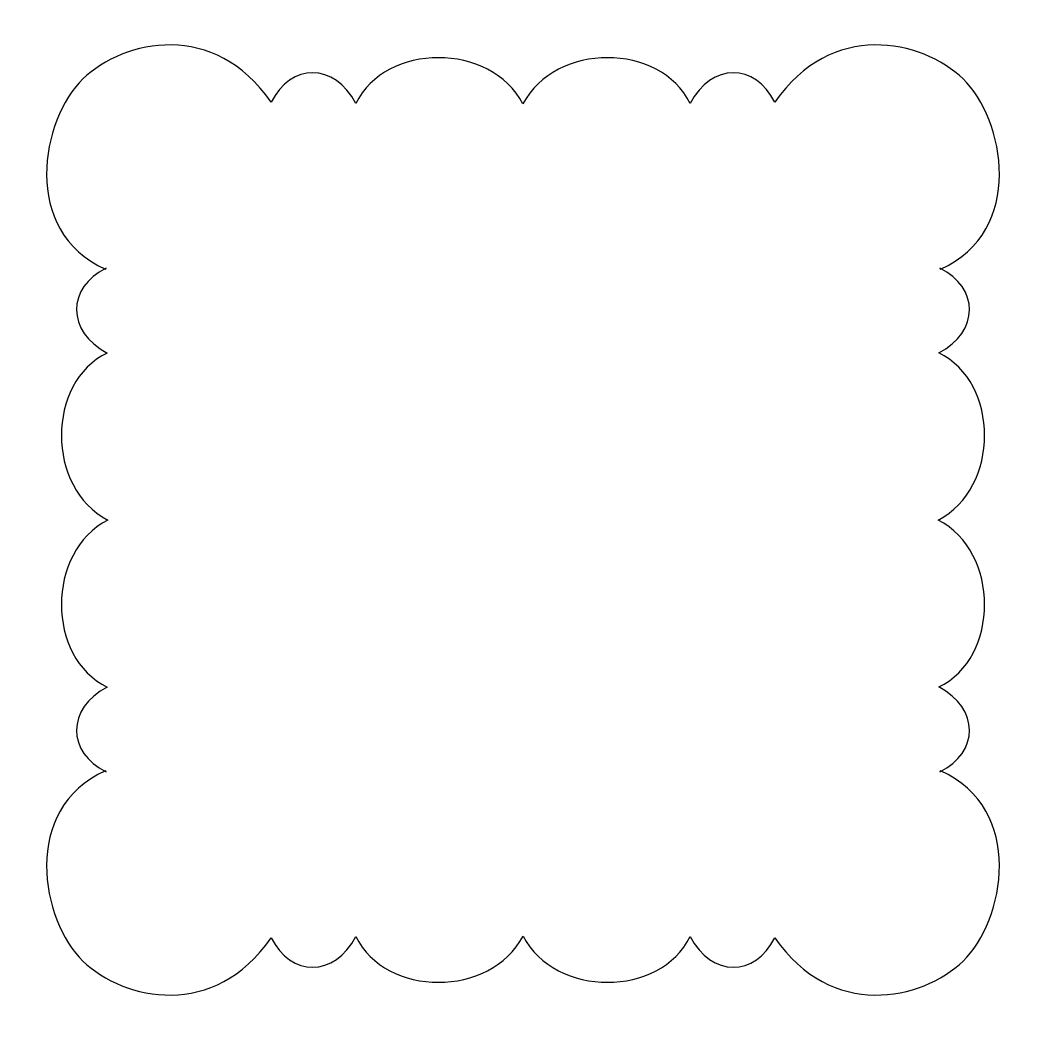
# Model space of a CAD drawing. Header units: centimetres. Extents: x -11.4 to 11.4, y -11.4 to 11.4.
import ezdxf

# ---------------------------------------------------------------- set-up
doc = ezdxf.new("R2010")
doc.units = ezdxf.units.CM
doc.header["$MEASUREMENT"] = 0
doc.layers.add('Camada 1', color=7, linetype='Continuous')

msp = doc.modelspace()

# ---------------------------------------------------------------- linework, layer by layer
at = {"layer": 'Camada 1'}
msp.add_open_spline([(9.43478, 0), (10.83638, -0.7244), (10.83638, -3.13386), (9.44378, -3.79473), (9.44378, -3.79473), (10.37943, -4.28416), (10.36506, -5.27743), (9.47257, -5.72367), (9.47257, -5.72367), (9.47257, -5.72367), (9.48249, -5.69787), (9.48249, -5.69787), (9.48249, -5.69787), (11.42527, -6.57094), (10.94556, -9.11227), (9.9984, -10.0236), (9.9984, -10.0236), (9.06471, -10.92197), (6.99363, -11.35893), (5.72371, -9.4907), (5.72371, -9.4907), (5.27746, -10.38319), (4.28419, -10.39756), (3.79477, -9.46191), (3.79477, -9.46191), (3.13389, -10.85452), (0.72444, -10.85452), (0.00004, -9.45291), (0.00004, -9.45291), (-0.72436, -10.85451), (-3.13384, -10.85451), (-3.79469, -9.46191), (-3.79469, -9.46191), (-4.28412, -10.39756), (-5.27739, -10.38319), (-5.72363, -9.4907), (-5.72363, -9.4907), (-6.99355, -11.3589), (-9.06463, -10.92196), (-9.99832, -10.0236), (-9.99832, -10.0236), (-10.94555, -9.11228), (-11.42526, -6.57098), (-9.48248, -5.69791), (-9.48248, -5.69791), (-9.48248, -5.69791), (-9.47256, -5.72371), (-9.47256, -5.72371), (-9.47256, -5.72371), (-10.36505, -5.27746), (-10.37942, -4.28419), (-9.44377, -3.79477), (-9.44377, -3.79477), (-10.83638, -3.13386), (-10.83638, -0.7244), (-9.43478, 0), (-9.43478, 0), (-10.83638, 0.7244), (-10.83638, 3.13386), (-9.44377, 3.79473), (-9.44377, 3.79473), (-10.37942, 4.28416), (-10.36505, 5.27743), (-9.47256, 5.72367), (-9.47256, 5.72367), (-9.47256, 5.72367), (-9.48248, 5.69787), (-9.48248, 5.69787), (-9.48248, 5.69787), (-11.42526, 6.57098), (-10.94555, 9.11228), (-9.99839, 10.02361), (-9.99839, 10.02361), (-9.0647, 10.922), (-6.99363, 11.35893), (-5.7237, 9.49074), (-5.7237, 9.49074), (-5.27745, 10.38323), (-4.28418, 10.39763), (-3.79476, 9.46195), (-3.79476, 9.46195), (-3.13388, 10.85456), (-0.7244, 10.85456), (0, 9.45298), (0, 9.45298), (0.7244, 10.85456), (3.13388, 10.85456), (3.79473, 9.46195), (3.79473, 9.46195), (4.28416, 10.39762), (5.27743, 10.38323), (5.72367, 9.49074), (5.72367, 9.49074), (6.99363, 11.35893), (9.0647, 10.922), (9.99839, 10.02361), (9.99839, 10.02361), (10.94555, 9.11228), (11.42526, 6.57096), (9.48248, 5.69788), (9.48248, 5.69788), (9.48248, 5.69788), (9.47256, 5.72368), (9.47256, 5.72368), (9.47256, 5.72368), (10.36505, 5.27743), (10.37942, 4.28416), (9.44377, 3.79474), (9.44377, 3.79474), (10.83638, 3.13386), (10.83638, 0.7244), (9.43478, 0)], degree=3, knots=[0, 0, 0, 0, 0.03448276, 0.03448276, 0.03448276, 0.03448276, 0.06896552, 0.06896552, 0.06896552, 0.06896552, 0.10344828, 0.10344828, 0.10344828, 0.10344828, 0.13793103, 0.13793103, 0.13793103, 0.13793103, 0.17241379, 0.17241379, 0.17241379, 0.17241379, 0.20689655, 0.20689655, 0.20689655, 0.20689655, 0.24137931, 0.24137931, 0.24137931, 0.24137931, 0.27586207, 0.27586207, 0.27586207, 0.27586207, 0.31034483, 0.31034483, 0.31034483, 0.31034483, 0.34482759, 0.34482759, 0.34482759, 0.34482759, 0.37931034, 0.37931034, 0.37931034, 0.37931034, 0.4137931, 0.4137931, 0.4137931, 0.4137931, 0.44827586, 0.44827586, 0.44827586, 0.44827586, 0.48275862, 0.48275862, 0.48275862, 0.48275862, 0.51724138, 0.51724138, 0.51724138, 0.51724138, 0.55172414, 0.55172414, 0.55172414, 0.55172414, 0.5862069, 0.5862069, 0.5862069, 0.5862069, 0.62068966, 0.62068966, 0.62068966, 0.62068966, 0.65517241, 0.65517241, 0.65517241, 0.65517241, 0.68965517, 0.68965517, 0.68965517, 0.68965517, 0.72413793, 0.72413793, 0.72413793, 0.72413793, 0.75862069, 0.75862069, 0.75862069, 0.75862069, 0.79310345, 0.79310345, 0.79310345, 0.79310345, 0.82758621, 0.82758621, 0.82758621, 0.82758621, 0.86206897, 0.86206897, 0.86206897, 0.86206897, 0.89655172, 0.89655172, 0.89655172, 0.89655172, 0.93103448, 0.93103448, 0.93103448, 0.93103448, 1, 1, 1, 1], dxfattribs=at)

doc.saveas('drawing.dxf')
